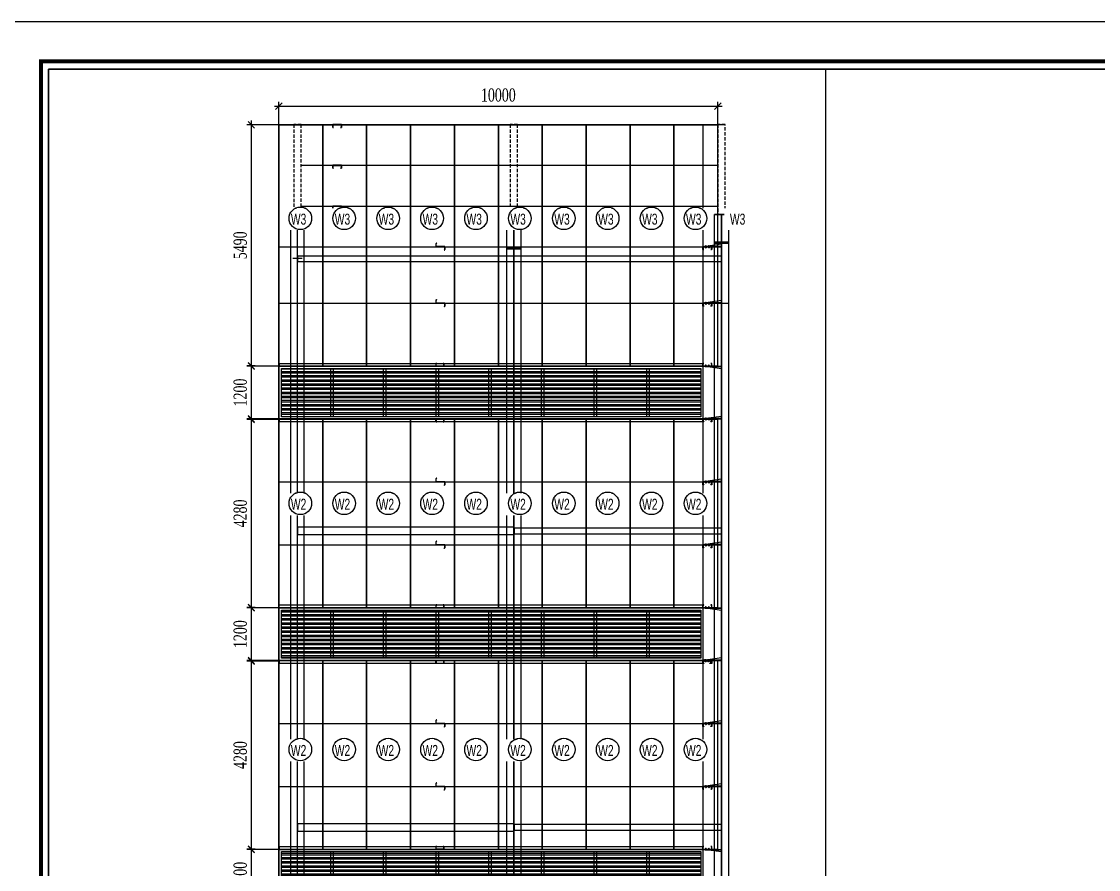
# Model space of a CAD drawing. Header units: inches. Extents: x 315041 to 662841, y -45540 to -35018.
# Drawn here: x 331397.6 to 331642.9, y -38469.7 to -38276.7 of the extents above; entities that cross this region are included whole.
import ezdxf

# ---------------------------------------------------------------- set-up
doc = ezdxf.new("R2010")
doc.units = ezdxf.units.IN
doc.header["$MEASUREMENT"] = 0
doc.linetypes.add('CENTER2', pattern=[28.575, 19.05, -3.175, 3.175, -3.175])
doc.linetypes.add('HIDDEN', pattern=[0.375, 0.25, -0.125])
for name, color, linetype in [('2', 2, 'Continuous'), ('251', 251, 'Continuous'), ('4', 4, 'Continuous'), ('5', 5, 'Continuous'), ('7', 7, 'Continuous'), ('8', 8, 'Continuous'), ('BAO KHUNG', 31, 'Continuous')]:
    doc.layers.add(name, color=color, linetype=linetype)
doc.styles.add('ST1', font='times.ttf', dxfattribs={"width": 0.7})
doc.styles.add('ST1H', font='vnshxh.shx', dxfattribs={"width": 0.7})
doc.dimstyles.new('100', dxfattribs={"dimtxt": 3, "dimasz": 1.5, "dimexe": 1, "dimexo": 0, "dimgap": 1, "dimtad": 1, "dimdec": 0, "dimlfac": 100, "dimzin": 0, "dimdsep": 46, "dimtxsty": 'ST1', "dimblk": 'OBLIQUE', "dimcen": 1, "dimdle": 1, "dimclrd": 8, "dimclre": 8, "dimclrt": 3, "dimadec": 0, "dimazin": 0, "dimtfac": 1, "dimtdec": 0, "dimtix": 1, "dimtmove": 1, "dimatfit": 3, "dimfxl": 0, "dimtfill": 1, "dimtolj": 1, "dimtzin": 0, "dimlwd": -1, "dimlwe": -1, "dimarcsym": 1})

# ---------------------------------------------------------------- blocks, each defined once
blk = doc.blocks.new('A$C75D82031')
at = {"layer": '2', "color": 157, "linetype": 'Continuous'}
blk.add_lwpolyline([(0, 420), (594, 420), (594, 0), (0, 0)], close=True, dxfattribs=at)
at = {"layer": '7', "color": 147, "linetype": 'Continuous'}
blk.add_lwpolyline([(12.33, 57.61), (581.67, 57.61), (581.67, 409.19), (12.33, 409.19)], close=True, dxfattribs=at)
at = {"layer": 'BAO KHUNG', "color": 167, "linetype": 'Continuous', "const_width": 0.871}
blk.add_lwpolyline([(10.59, 9.07), (583.41, 9.07), (583.41, 410.93), (10.59, 410.93)], close=True, dxfattribs=at)
blk = doc.blocks.new('*U148')
at = {"layer": '251'}
h = blk.add_hatch(color=256, dxfattribs=at)
h.paths.add_polyline_path([(-0.05, -0.04), (-0.05, -0.04, -0.192582), (-0.05, -0.03, -0.192582), (-0.05, -0.01)])
h.paths.add_polyline_path([(-0.05, 0.01, -0.192582), (-0.05, 0.03, -0.192582), (-0.05, 0.04)])
h = blk.add_hatch(color=256, dxfattribs=at)
h.paths.add_polyline_path([(0.07, -0.04), (0.07, -0.04, -0.192582), (0.07, -0.03, -0.192582), (0.07, -0.01)])
h.paths.add_polyline_path([(0.07, 0.01, -0.192582), (0.07, 0.03, -0.192582), (0.07, 0.04)])
at = {"layer": '5', "linetype": 'CENTER2', "ltscale": 0.2}
blk.add_line((-0.08, 0), (0.21, 0), dxfattribs=at)
at = {"layer": '8'}
for p, q in [((-0.05, 0.06), (-0.01, 0.06)), ((-0.05, 0.04), (-0.05, -0.04)), ((-0.05, 0.03), (-0.01, 0.03)), ((0, 0.04), (0, -0.04)), ((0.06, 0.03), (0, 0.03)), ((0.06, -0.07), (0.06, 0.07)), ((0.06, 0.07), (0.07, 0.07)), ((0.07, -0.07), (0.07, 0.07)), ((0.07, 0.06), (0.11, 0.06)), ((0.07, 0.04), (0.07, -0.04)), ((0.07, 0.03), (0.11, 0.03)), ((0.12, 0.04), (0.12, -0.04)), ((0.13, 0.03), (0.12, 0.03)), ((0.13, 0.03), (0.13, 0.03)), ((0.14, 0.03), (0.13, 0.03)), ((0.13, 0.03), (0.13, -0.02)), ((0.13, -0.02), (0.13, 0.03)), ((0.14, 0.03), (0.14, 0.03)), ((0.18, 0.03), (0.17, 0.03)), ((0.18, 0.03), (0.18, -0.03)), ((0.18, 0.03), (0.18, 0.03)), ((0.18, -0.03), (0.18, 0)), ((0.18, 0), (0.18, 0)), ((0.18, 0), (0.18, 0)), ((-0.05, -0.03), (-0.01, -0.03)), ((-0.05, -0.03), (-0.01, -0.03)), ((-0.05, -0.06), (-0.01, -0.06)), ((0.06, -0.03), (0, -0.03)), ((0.06, -0.07), (0.07, -0.07)), ((0.07, -0.03), (0.11, -0.03)), ((0.07, -0.03), (0.11, -0.03)), ((0.07, -0.06), (0.11, -0.06)), ((0.13, -0.03), (0.12, -0.03)), ((0.14, -0.03), (0.13, -0.03)), ((0.17, -0.03), (0.17, -0.03)), ((0.18, -0.03), (0.17, -0.03)), ((0.18, -0.03), (0.18, -0.03))]:
    blk.add_line(p, q, dxfattribs=at)
for points in [[(0.15, -0.03), (0.14, -0.03), (0.14, -0.03), (0.14, 0.03), (0.15, 0.03), (0.15, 0.03)], [(0.16, -0.03), (0.15, -0.03), (0.15, -0.03), (0.15, 0.03), (0.16, 0.03), (0.16, 0.03)], [(0.17, -0.03), (0.16, -0.03), (0.16, -0.03), (0.16, 0.03), (0.17, 0.03), (0.17, 0.03)]]:
    blk.add_lwpolyline(points, close=True, dxfattribs=at)
for centre, start, end in [((-0.03, 0.04), 136.3972, 223.6028), ((-0.03, 0.01), 136.3972, 180), ((-0.02, 0.04), 316.3972, 43.6028), ((-0.02, 0.01), 0, 43.6028), ((0.09, 0.04), 136.3972, 223.6028), ((0.09, 0.01), 136.3972, 180), ((0.1, 0.04), 316.3972, 43.6028), ((0.1, 0.01), 0, 43.6028), ((-0.03, -0.01), 180, 223.6028), ((-0.03, -0.04), 136.3972, 223.6028), ((-0.02, -0.01), 316.3972, 0), ((-0.02, -0.04), 316.3972, 43.6028), ((0.09, -0.01), 180, 223.6028), ((0.09, -0.04), 136.3972, 223.6028), ((0.1, -0.01), 316.3972, 0), ((0.1, -0.04), 316.3972, 43.6028)]:
    blk.add_arc(centre, 0.0209, start, end, dxfattribs=at)
blk = doc.blocks.new('*U149')
at = {"layer": '251'}
h = blk.add_hatch(color=256, dxfattribs=at)
h.paths.add_polyline_path([(-0.05, -0.04), (-0.05, -0.04, -0.192582), (-0.05, -0.03, -0.192582), (-0.05, -0.01)])
h.paths.add_polyline_path([(-0.05, 0.01, -0.192582), (-0.05, 0.03, -0.192582), (-0.05, 0.04)])
h = blk.add_hatch(color=256, dxfattribs=at)
h.paths.add_polyline_path([(0.07, -0.04), (0.07, -0.04, -0.192582), (0.07, -0.03, -0.192582), (0.07, -0.01)])
h.paths.add_polyline_path([(0.07, 0.01, -0.192582), (0.07, 0.03, -0.192582), (0.07, 0.04)])
at = {"layer": '5', "linetype": 'CENTER2', "ltscale": 0.2}
blk.add_line((-0.08, 0), (0.21, 0), dxfattribs=at)
at = {"layer": '8'}
for p, q in [((-0.05, 0.06), (-0.01, 0.06)), ((-0.05, 0.04), (-0.05, -0.04)), ((-0.05, 0.03), (-0.01, 0.03)), ((0, 0.04), (0, -0.04)), ((0.06, 0.03), (0, 0.03)), ((0.06, -0.07), (0.06, 0.07)), ((0.06, 0.07), (0.07, 0.07)), ((0.07, -0.07), (0.07, 0.07)), ((0.07, 0.06), (0.11, 0.06)), ((0.07, 0.04), (0.07, -0.04)), ((0.07, 0.03), (0.11, 0.03)), ((0.12, 0.04), (0.12, -0.04)), ((0.13, 0.03), (0.12, 0.03)), ((0.13, 0.03), (0.13, 0.03)), ((0.14, 0.03), (0.13, 0.03)), ((0.13, 0.03), (0.13, -0.02)), ((0.13, -0.02), (0.13, 0.03)), ((0.14, 0.03), (0.14, 0.03)), ((0.18, 0.03), (0.17, 0.03)), ((0.18, 0.03), (0.18, -0.03)), ((0.18, 0.03), (0.18, 0.03)), ((0.18, -0.03), (0.18, 0)), ((0.18, 0), (0.18, 0)), ((0.18, 0), (0.18, 0)), ((-0.05, -0.03), (-0.01, -0.03)), ((-0.05, -0.03), (-0.01, -0.03)), ((-0.05, -0.06), (-0.01, -0.06)), ((0.06, -0.03), (0, -0.03)), ((0.06, -0.07), (0.07, -0.07)), ((0.07, -0.03), (0.11, -0.03)), ((0.07, -0.03), (0.11, -0.03)), ((0.07, -0.06), (0.11, -0.06)), ((0.13, -0.03), (0.12, -0.03)), ((0.14, -0.03), (0.13, -0.03)), ((0.17, -0.03), (0.17, -0.03)), ((0.18, -0.03), (0.17, -0.03)), ((0.18, -0.03), (0.18, -0.03))]:
    blk.add_line(p, q, dxfattribs=at)
for points in [[(0.15, -0.03), (0.14, -0.03), (0.14, -0.03), (0.14, 0.03), (0.15, 0.03), (0.15, 0.03)], [(0.16, -0.03), (0.15, -0.03), (0.15, -0.03), (0.15, 0.03), (0.16, 0.03), (0.16, 0.03)], [(0.17, -0.03), (0.16, -0.03), (0.16, -0.03), (0.16, 0.03), (0.17, 0.03), (0.17, 0.03)]]:
    blk.add_lwpolyline(points, close=True, dxfattribs=at)
for centre, start, end in [((-0.03, 0.04), 136.3972, 223.6028), ((-0.03, 0.01), 136.3972, 180), ((-0.02, 0.04), 316.3972, 43.6028), ((-0.02, 0.01), 0, 43.6028), ((0.09, 0.04), 136.3972, 223.6028), ((0.09, 0.01), 136.3972, 180), ((0.1, 0.04), 316.3972, 43.6028), ((0.1, 0.01), 0, 43.6028), ((-0.03, -0.01), 180, 223.6028), ((-0.03, -0.04), 136.3972, 223.6028), ((-0.02, -0.01), 316.3972, 0), ((-0.02, -0.04), 316.3972, 43.6028), ((0.09, -0.01), 180, 223.6028), ((0.09, -0.04), 136.3972, 223.6028), ((0.1, -0.01), 316.3972, 0), ((0.1, -0.04), 316.3972, 43.6028)]:
    blk.add_arc(centre, 0.0209, start, end, dxfattribs=at)
blk = doc.blocks.new('A$C174458B3')
at = {"layer": '2'}
blk.add_lwpolyline([(1.33, 0.02), (1.48, 0.02), (1.48, 0.52), (0.02, 0.52), (0.02, 0.02), (0.17, 0.02), (0.17, 0), (0, 0), (0, 0.54), (1.5, 0.54), (1.5, 0), (1.33, 0), (1.33, 0.02)], dxfattribs=at)
at = {"layer": '5'}
blk.add_lwpolyline([(2.29, 0.54), (2.29, 0.61), (0.13, 0.61), (0.13, 0.54), (2.29, 0.54)], dxfattribs=at)
at = {"layer": '251', "color": 147, "xscale": 1.5, "yscale": 1.5, "zscale": 1.5, "rotation": 270}
for name, p in [('*U149', (0.38, 0.61)), ('*U148', (0.96, 0.61))]:
    blk.add_blockref(name, p, dxfattribs=at)
blk = doc.blocks.new('*U162')
at = {"layer": '251'}
h = blk.add_hatch(color=256, dxfattribs=at)
h.paths.add_polyline_path([(-0.05, -0.04), (-0.05, -0.04, -0.192582), (-0.05, -0.03, -0.192582), (-0.05, -0.01)])
h.paths.add_polyline_path([(-0.05, 0.01, -0.192582), (-0.05, 0.03, -0.192582), (-0.05, 0.04)])
h = blk.add_hatch(color=256, dxfattribs=at)
h.paths.add_polyline_path([(0.07, -0.04), (0.07, -0.04, -0.192582), (0.07, -0.03, -0.192582), (0.07, -0.01)])
h.paths.add_polyline_path([(0.07, 0.01, -0.192582), (0.07, 0.03, -0.192582), (0.07, 0.04)])
at = {"layer": '5', "linetype": 'CENTER2', "ltscale": 0.2}
blk.add_line((-0.08, 0), (0.21, 0), dxfattribs=at)
at = {"layer": '8'}
for p, q in [((-0.05, 0.06), (-0.01, 0.06)), ((-0.05, 0.04), (-0.05, -0.04)), ((-0.05, 0.03), (-0.01, 0.03)), ((0, 0.04), (0, -0.04)), ((0.06, 0.03), (0, 0.03)), ((0.06, -0.07), (0.06, 0.07)), ((0.06, 0.07), (0.07, 0.07)), ((0.07, -0.07), (0.07, 0.07)), ((0.07, 0.06), (0.11, 0.06)), ((0.07, 0.04), (0.07, -0.04)), ((0.07, 0.03), (0.11, 0.03)), ((0.12, 0.04), (0.12, -0.04)), ((0.13, 0.03), (0.12, 0.03)), ((0.13, 0.03), (0.13, 0.03)), ((0.14, 0.03), (0.13, 0.03)), ((0.13, 0.03), (0.13, -0.02)), ((0.13, -0.02), (0.13, 0.03)), ((0.14, 0.03), (0.14, 0.03)), ((0.18, 0.03), (0.17, 0.03)), ((0.18, 0.03), (0.18, -0.03)), ((0.18, 0.03), (0.18, 0.03)), ((0.18, -0.03), (0.18, 0)), ((0.18, 0), (0.18, 0)), ((0.18, 0), (0.18, 0)), ((-0.05, -0.03), (-0.01, -0.03)), ((-0.05, -0.03), (-0.01, -0.03)), ((-0.05, -0.06), (-0.01, -0.06)), ((0.06, -0.03), (0, -0.03)), ((0.06, -0.07), (0.07, -0.07)), ((0.07, -0.03), (0.11, -0.03)), ((0.07, -0.03), (0.11, -0.03)), ((0.07, -0.06), (0.11, -0.06)), ((0.13, -0.03), (0.12, -0.03)), ((0.14, -0.03), (0.13, -0.03)), ((0.17, -0.03), (0.17, -0.03)), ((0.18, -0.03), (0.17, -0.03)), ((0.18, -0.03), (0.18, -0.03))]:
    blk.add_line(p, q, dxfattribs=at)
for points in [[(0.15, -0.03), (0.14, -0.03), (0.14, -0.03), (0.14, 0.03), (0.15, 0.03), (0.15, 0.03)], [(0.16, -0.03), (0.15, -0.03), (0.15, -0.03), (0.15, 0.03), (0.16, 0.03), (0.16, 0.03)], [(0.17, -0.03), (0.16, -0.03), (0.16, -0.03), (0.16, 0.03), (0.17, 0.03), (0.17, 0.03)]]:
    blk.add_lwpolyline(points, close=True, dxfattribs=at)
for centre, start, end in [((-0.03, 0.04), 136.3972, 223.6028), ((-0.03, 0.01), 136.3972, 180), ((-0.02, 0.04), 316.3972, 43.6028), ((-0.02, 0.01), 0, 43.6028), ((0.09, 0.04), 136.3972, 223.6028), ((0.09, 0.01), 136.3972, 180), ((0.1, 0.04), 316.3972, 43.6028), ((0.1, 0.01), 0, 43.6028), ((-0.03, -0.01), 180, 223.6028), ((-0.03, -0.04), 136.3972, 223.6028), ((-0.02, -0.01), 316.3972, 0), ((-0.02, -0.04), 316.3972, 43.6028), ((0.09, -0.01), 180, 223.6028), ((0.09, -0.04), 136.3972, 223.6028), ((0.1, -0.01), 316.3972, 0), ((0.1, -0.04), 316.3972, 43.6028)]:
    blk.add_arc(centre, 0.0209, start, end, dxfattribs=at)
blk = doc.blocks.new('*U163')
at = {"layer": '251'}
h = blk.add_hatch(color=256, dxfattribs=at)
h.paths.add_polyline_path([(-0.05, -0.04), (-0.05, -0.04, -0.192582), (-0.05, -0.03, -0.192582), (-0.05, -0.01)])
h.paths.add_polyline_path([(-0.05, 0.01, -0.192582), (-0.05, 0.03, -0.192582), (-0.05, 0.04)])
h = blk.add_hatch(color=256, dxfattribs=at)
h.paths.add_polyline_path([(0.07, -0.04), (0.07, -0.04, -0.192582), (0.07, -0.03, -0.192582), (0.07, -0.01)])
h.paths.add_polyline_path([(0.07, 0.01, -0.192582), (0.07, 0.03, -0.192582), (0.07, 0.04)])
at = {"layer": '5', "linetype": 'CENTER2', "ltscale": 0.2}
blk.add_line((-0.08, 0), (0.21, 0), dxfattribs=at)
at = {"layer": '8'}
for p, q in [((-0.05, 0.06), (-0.01, 0.06)), ((-0.05, 0.04), (-0.05, -0.04)), ((-0.05, 0.03), (-0.01, 0.03)), ((0, 0.04), (0, -0.04)), ((0.06, 0.03), (0, 0.03)), ((0.06, -0.07), (0.06, 0.07)), ((0.06, 0.07), (0.07, 0.07)), ((0.07, -0.07), (0.07, 0.07)), ((0.07, 0.06), (0.11, 0.06)), ((0.07, 0.04), (0.07, -0.04)), ((0.07, 0.03), (0.11, 0.03)), ((0.12, 0.04), (0.12, -0.04)), ((0.13, 0.03), (0.12, 0.03)), ((0.13, 0.03), (0.13, 0.03)), ((0.14, 0.03), (0.13, 0.03)), ((0.13, 0.03), (0.13, -0.02)), ((0.13, -0.02), (0.13, 0.03)), ((0.14, 0.03), (0.14, 0.03)), ((0.18, 0.03), (0.17, 0.03)), ((0.18, 0.03), (0.18, -0.03)), ((0.18, 0.03), (0.18, 0.03)), ((0.18, -0.03), (0.18, 0)), ((0.18, 0), (0.18, 0)), ((0.18, 0), (0.18, 0)), ((-0.05, -0.03), (-0.01, -0.03)), ((-0.05, -0.03), (-0.01, -0.03)), ((-0.05, -0.06), (-0.01, -0.06)), ((0.06, -0.03), (0, -0.03)), ((0.06, -0.07), (0.07, -0.07)), ((0.07, -0.03), (0.11, -0.03)), ((0.07, -0.03), (0.11, -0.03)), ((0.07, -0.06), (0.11, -0.06)), ((0.13, -0.03), (0.12, -0.03)), ((0.14, -0.03), (0.13, -0.03)), ((0.17, -0.03), (0.17, -0.03)), ((0.18, -0.03), (0.17, -0.03)), ((0.18, -0.03), (0.18, -0.03))]:
    blk.add_line(p, q, dxfattribs=at)
for points in [[(0.15, -0.03), (0.14, -0.03), (0.14, -0.03), (0.14, 0.03), (0.15, 0.03), (0.15, 0.03)], [(0.16, -0.03), (0.15, -0.03), (0.15, -0.03), (0.15, 0.03), (0.16, 0.03), (0.16, 0.03)], [(0.17, -0.03), (0.16, -0.03), (0.16, -0.03), (0.16, 0.03), (0.17, 0.03), (0.17, 0.03)]]:
    blk.add_lwpolyline(points, close=True, dxfattribs=at)
for centre, start, end in [((-0.03, 0.04), 136.3972, 223.6028), ((-0.03, 0.01), 136.3972, 180), ((-0.02, 0.04), 316.3972, 43.6028), ((-0.02, 0.01), 0, 43.6028), ((0.09, 0.04), 136.3972, 223.6028), ((0.09, 0.01), 136.3972, 180), ((0.1, 0.04), 316.3972, 43.6028), ((0.1, 0.01), 0, 43.6028), ((-0.03, -0.01), 180, 223.6028), ((-0.03, -0.04), 136.3972, 223.6028), ((-0.02, -0.01), 316.3972, 0), ((-0.02, -0.04), 316.3972, 43.6028), ((0.09, -0.01), 180, 223.6028), ((0.09, -0.04), 136.3972, 223.6028), ((0.1, -0.01), 316.3972, 0), ((0.1, -0.04), 316.3972, 43.6028)]:
    blk.add_arc(centre, 0.0209, start, end, dxfattribs=at)
blk = doc.blocks.new('A$C32655FBC')
at = {"layer": '2'}
blk.add_lwpolyline([(1.5, 0.02), (1.65, 0.02), (1.65, 0.53), (0.02, 0.53), (0.02, 0.02), (0.17, 0.02), (0.17, 0), (0, 0), (0, 0.54), (1.67, 0.54), (1.67, 0), (1.5, 0), (1.5, 0.02)], dxfattribs=at)
at = {"layer": '5'}
blk.add_lwpolyline([(3.52, 0.54), (3.52, 0.61), (0.29, 0.61), (0.29, 0.54), (3.52, 0.54)], dxfattribs=at)
blk.add_lwpolyline([(3.52, 1.03), (0.54, 0.61), (3.52, 0.61)], close=True, dxfattribs=at)
at = {"layer": '251', "color": 147, "xscale": 1.5, "yscale": 1.5, "zscale": 1.5, "rotation": 270}
for name, p in [('*U163', (0.54, 0.61)), ('*U162', (1.13, 0.61))]:
    blk.add_blockref(name, p, dxfattribs=at)
blk = doc.blocks.new('230')
at = {"true_color": 0xc0a22a}
h = blk.add_hatch(dxfattribs=at)
h.set_pattern_fill('ANSI32', color=42, scale=2.5, angle=135, style=0)
h.set_pattern_definition([(180, (6405.2956, -1854.1898), (-2e-16, -0.9375), []), (180, (6404.9831, -1853.8773), (-2e-16, -0.9375), [])])
h.paths.add_polyline_path([(330990.4, -39196.03), (331085.9, -39196.03), (331085.9, -39207.03), (330990.4, -39207.03)])
at = {"color": 42, "true_color": 0xc0a22a}
for points in [[(330989.9, -39195.53), (331086.4, -39195.53), (331086.4, -39207.53), (330989.9, -39207.53)], [(330990.4, -39196.03), (331085.9, -39196.03), (331085.9, -39207.03), (330990.4, -39207.03)], [(331002.15, -39196.03), (331002.15, -39207.03), (331001.65, -39207.03), (331001.65, -39196.03)], [(331014.15, -39196.03), (331014.15, -39207.03), (331013.65, -39207.03), (331013.65, -39196.03)], [(331026.15, -39196.03), (331026.15, -39207.03), (331025.65, -39207.03), (331025.65, -39196.03)], [(331038.15, -39196.03), (331038.15, -39207.03), (331037.65, -39207.03), (331037.65, -39196.03)], [(331050.15, -39196.03), (331050.15, -39207.03), (331049.65, -39207.03), (331049.65, -39196.03)], [(331062.15, -39196.03), (331062.15, -39207.03), (331061.65, -39207.03), (331061.65, -39196.03)], [(331074.15, -39196.03), (331074.15, -39207.03), (331073.65, -39207.03), (331073.65, -39196.03)]]:
    blk.add_lwpolyline(points, close=True, dxfattribs=at)
blk = doc.blocks.new('_Oblique')
at = {"color": 0, "linetype": 'ByBlock', "lineweight": -2}
blk.add_line((-0.5, -0.5), (0.5, 0.5), dxfattribs=at)
blk = doc.blocks.new('*D1025')
at = {"color": 8, "linetype": 'Continuous', "transparency": 16777216}
for p, q in [((331455.21, -38295.98), (331557.21, -38295.98)), ((331456.21, -38300.28), (331456.21, -38294.98)), ((331556.21, -38300.28), (331556.21, -38294.98))]:
    blk.add_line(p, q, dxfattribs=at)
at = {"layer": 'Defpoints', "color": 0, "transparency": 16777216}
for p in [(331556.21, -38295.98), (331456.21, -38300.28), (331556.21, -38300.28)]:
    blk.add_point(p, dxfattribs=at)
at = {"color": 8, "transparency": 16777216, "xscale": 1.5, "yscale": 1.5, "zscale": 1.5, "rotation": 180}
blk.add_blockref('_Oblique', (331456.21, -38295.98), dxfattribs=at)
at = {"color": 8, "transparency": 16777216, "xscale": 1.5, "yscale": 1.5, "zscale": 1.5}
blk.add_blockref('_Oblique', (331556.21, -38295.98), dxfattribs=at)
at = {"color": 3, "transparency": 16777216, "insert": (331506.21, -38293.46), "char_height": 3, "attachment_point": 5, "style": 'ST1', "bg_fill": 3, "box_fill_scale": 1.25, "bg_fill_color": 256, "bg_fill_true_color": 13158600, "bg_fill_transparency": 11617948}
blk.add_mtext('\\A1;10000', dxfattribs=at)
blk = doc.blocks.new('*D1056')
at = {"color": 8, "linetype": 'Continuous', "transparency": 16777216}
for p, q in [((331456.21, -38465.17), (331448.95, -38465.17)), ((331449.95, -38478.17), (331449.95, -38464.17)), ((331456.21, -38477.17), (331448.95, -38477.17))]:
    blk.add_line(p, q, dxfattribs=at)
at = {"layer": 'Defpoints', "color": 0, "transparency": 16777216}
for p in [(331449.95, -38465.17), (331456.21, -38465.17), (331456.21, -38477.17)]:
    blk.add_point(p, dxfattribs=at)
at = {"color": 8, "transparency": 16777216, "xscale": 1.5, "yscale": 1.5, "zscale": 1.5}
for p, rotation in [((331449.95, -38465.17), 90), ((331449.95, -38477.17), 270)]:
    blk.add_blockref('_Oblique', p, dxfattribs=dict(at, rotation=rotation))
at = {"color": 3, "transparency": 16777216, "insert": (331447.43, -38471.17), "char_height": 3, "attachment_point": 5, "rotation": 90, "style": 'ST1', "bg_fill": 3, "box_fill_scale": 1.25, "bg_fill_color": 256, "bg_fill_true_color": 13158600, "bg_fill_transparency": 11618980}
blk.add_mtext('\\A1;1200', dxfattribs=at)
blk = doc.blocks.new('*D1057')
at = {"color": 8, "linetype": 'Continuous', "transparency": 16777216}
for p, q in [((331449.95, -38423.17), (331449.95, -38409.17)), ((331456.21, -38410.17), (331448.95, -38410.17)), ((331456.21, -38422.17), (331448.95, -38422.17))]:
    blk.add_line(p, q, dxfattribs=at)
at = {"layer": 'Defpoints', "color": 0, "transparency": 16777216}
for p in [(331449.95, -38410.17), (331456.21, -38410.17), (331456.21, -38422.17)]:
    blk.add_point(p, dxfattribs=at)
at = {"color": 8, "transparency": 16777216, "xscale": 1.5, "yscale": 1.5, "zscale": 1.5}
for p, rotation in [((331449.95, -38410.17), 90), ((331449.95, -38422.17), 270)]:
    blk.add_blockref('_Oblique', p, dxfattribs=dict(at, rotation=rotation))
at = {"color": 3, "transparency": 16777216, "insert": (331447.43, -38416.17), "char_height": 3, "attachment_point": 5, "rotation": 90, "style": 'ST1', "bg_fill": 3, "box_fill_scale": 1.25, "bg_fill_color": 256, "bg_fill_true_color": 13158600, "bg_fill_transparency": 1019152}
blk.add_mtext('\\A1;1200', dxfattribs=at)
blk = doc.blocks.new('*D1058')
at = {"color": 8, "linetype": 'Continuous', "transparency": 16777216}
for p, q in [((331456.21, -38355.17), (331448.95, -38355.17)), ((331449.95, -38368.17), (331449.95, -38354.17)), ((331456.21, -38367.17), (331448.95, -38367.17))]:
    blk.add_line(p, q, dxfattribs=at)
at = {"layer": 'Defpoints', "color": 0, "transparency": 16777216}
for p in [(331449.95, -38355.17), (331456.21, -38355.17), (331456.21, -38367.17)]:
    blk.add_point(p, dxfattribs=at)
at = {"color": 8, "transparency": 16777216, "xscale": 1.5, "yscale": 1.5, "zscale": 1.5}
for p, rotation in [((331449.95, -38355.17), 90), ((331449.95, -38367.17), 270)]:
    blk.add_blockref('_Oblique', p, dxfattribs=dict(at, rotation=rotation))
at = {"color": 3, "transparency": 16777216, "insert": (331447.43, -38361.17), "char_height": 3, "attachment_point": 5, "rotation": 90, "style": 'ST1', "bg_fill": 3, "box_fill_scale": 1.25, "bg_fill_color": 256, "bg_fill_true_color": 13158600, "bg_fill_transparency": 0}
blk.add_mtext('\\A1;1200', dxfattribs=at)
blk = doc.blocks.new('*D1061')
at = {"color": 8, "linetype": 'Continuous', "transparency": 16777216}
for p, q in [((331456.21, -38422.3), (331448.95, -38422.3)), ((331449.95, -38466.1), (331449.95, -38421.3)), ((331450.79, -38465.1), (331448.95, -38465.1))]:
    blk.add_line(p, q, dxfattribs=at)
at = {"layer": 'Defpoints', "color": 0, "transparency": 16777216}
for p in [(331449.95, -38422.3), (331456.21, -38422.3), (331450.79, -38465.1)]:
    blk.add_point(p, dxfattribs=at)
at = {"color": 8, "transparency": 16777216, "xscale": 1.5, "yscale": 1.5, "zscale": 1.5}
for p, rotation in [((331449.95, -38422.3), 90), ((331449.95, -38465.1), 270)]:
    blk.add_blockref('_Oblique', p, dxfattribs=dict(at, rotation=rotation))
at = {"color": 4, "transparency": 16777216, "insert": (331447.43, -38443.7), "char_height": 3, "attachment_point": 5, "rotation": 90, "style": 'ST1', "bg_fill": 3, "box_fill_scale": 1.25, "bg_fill_color": 256, "bg_fill_true_color": 13158600, "bg_fill_transparency": 11619496}
blk.add_mtext('\\A1;4280', dxfattribs=at)
blk = doc.blocks.new('*D1062')
at = {"color": 8, "linetype": 'Continuous', "transparency": 16777216}
for p, q in [((331456.21, -38367.3), (331448.95, -38367.3)), ((331449.95, -38411.1), (331449.95, -38366.3)), ((331450.79, -38410.1), (331448.95, -38410.1))]:
    blk.add_line(p, q, dxfattribs=at)
at = {"layer": 'Defpoints', "color": 0, "transparency": 16777216}
for p in [(331449.95, -38367.3), (331456.21, -38367.3), (331450.79, -38410.1)]:
    blk.add_point(p, dxfattribs=at)
at = {"color": 8, "transparency": 16777216, "xscale": 1.5, "yscale": 1.5, "zscale": 1.5}
for p, rotation in [((331449.95, -38367.3), 90), ((331449.95, -38410.1), 270)]:
    blk.add_blockref('_Oblique', p, dxfattribs=dict(at, rotation=rotation))
at = {"color": 4, "transparency": 16777216, "insert": (331447.43, -38388.7), "char_height": 3, "attachment_point": 5, "rotation": 90, "style": 'ST1', "bg_fill": 3, "box_fill_scale": 1.25, "bg_fill_color": 256, "bg_fill_true_color": 13158600, "bg_fill_transparency": 11619496}
blk.add_mtext('\\A1;4280', dxfattribs=at)
blk = doc.blocks.new('*D1063')
at = {"color": 8, "linetype": 'Continuous', "transparency": 16777216}
for p, q in [((331449.95, -38356.1), (331449.95, -38299.21)), ((331456.21, -38300.21), (331448.95, -38300.21)), ((331450.79, -38355.1), (331448.95, -38355.1))]:
    blk.add_line(p, q, dxfattribs=at)
at = {"layer": 'Defpoints', "color": 0, "transparency": 16777216}
for p in [(331449.95, -38300.21), (331456.21, -38300.21), (331450.79, -38355.1)]:
    blk.add_point(p, dxfattribs=at)
at = {"color": 8, "transparency": 16777216, "xscale": 1.5, "yscale": 1.5, "zscale": 1.5}
for p, rotation in [((331449.95, -38300.21), 90), ((331449.95, -38355.1), 270)]:
    blk.add_blockref('_Oblique', p, dxfattribs=dict(at, rotation=rotation))
at = {"color": 5, "transparency": 16777216, "insert": (331447.42, -38327.66), "char_height": 3, "attachment_point": 5, "rotation": 90, "style": 'ST1', "bg_fill": 3, "box_fill_scale": 1.25, "bg_fill_color": 256, "bg_fill_true_color": 13158600, "bg_fill_transparency": 9679888}
blk.add_mtext('\\A1;5490', dxfattribs=at)

msp = doc.modelspace()

# ---------------------------------------------------------------- hatches: boundary and pattern name
at = {"layer": '2'}
h = msp.add_hatch(dxfattribs=at)
h.set_pattern_fill('ANSI31', color=8, scale=0.15, angle=90, style=0)
h.set_pattern_definition([(135, (327525.378142, -52157.369373), (-0.013258252147, -0.013258252147), [])])
h.paths.add_polyline_path([(331492.0088, -38327.3006), (331492.0088, -38327.9806), (331493.9898, -38327.9806), (331493.9898, -38328.6338), (331493.8539, -38328.7696), (331493.8674, -38328.7831), (331494.0088, -38328.6416), (331494.0088, -38327.9616), (331492.0278, -38327.9616), (331492.0278, -38327.3085), (331492.1636, -38327.1726), (331492.1502, -38327.1592)])
h = msp.add_hatch(dxfattribs=at)
h.set_pattern_fill('ANSI31', color=8, scale=0.15, angle=90, style=0)
h.set_pattern_definition([(135, (327525.378142, -52170.230327), (-0.013258252147, -0.013258252147), [])])
h.paths.add_polyline_path([(331492.0088, -38340.1616), (331492.0088, -38340.8416), (331493.9898, -38340.8416), (331493.9898, -38341.4947), (331493.8539, -38341.6306), (331493.8674, -38341.644), (331494.0088, -38341.5026), (331494.0088, -38340.8226), (331492.0278, -38340.8226), (331492.0278, -38340.1695), (331492.1636, -38340.0336), (331492.1502, -38340.0202)])
h = msp.add_hatch(dxfattribs=at)
h.set_pattern_fill('ANSI31', color=8, scale=0.15, angle=90, style=0)
h.set_pattern_definition([(135, (327525.378142, -52210.896993), (-0.013258252147, -0.013258252147), [])])
h.paths.add_polyline_path([(331492.0088, -38380.8283), (331492.0088, -38381.5083), (331493.9898, -38381.5083), (331493.9898, -38382.1614), (331493.8539, -38382.2972), (331493.8674, -38382.3107), (331494.0088, -38382.1693), (331494.0088, -38381.4893), (331492.0278, -38381.4893), (331492.0278, -38380.8361), (331492.1636, -38380.7003), (331492.1502, -38380.6868)])
h = msp.add_hatch(dxfattribs=at)
h.set_pattern_fill('ANSI31', color=8, scale=0.15, angle=90, style=0)
h.set_pattern_definition([(135, (327525.378142, -52225.230327), (-0.013258252147, -0.013258252147), [])])
h.paths.add_polyline_path([(331492.0088, -38395.1616), (331492.0088, -38395.8416), (331493.9898, -38395.8416), (331493.9898, -38396.4947), (331493.8539, -38396.6306), (331493.8674, -38396.644), (331494.0088, -38396.5026), (331494.0088, -38395.8226), (331492.0278, -38395.8226), (331492.0278, -38395.1695), (331492.1636, -38395.0336), (331492.1502, -38395.0202)])
h = msp.add_hatch(dxfattribs=at)
h.set_pattern_fill('ANSI31', color=8, scale=0.15, angle=90, style=0)
h.set_pattern_definition([(135, (327525.378142, -52265.896993), (-0.013258252147, -0.013258252147), [])])
h.paths.add_polyline_path([(331492.0088, -38435.8283), (331492.0088, -38436.5083), (331493.9898, -38436.5083), (331493.9898, -38437.1614), (331493.8539, -38437.2972), (331493.8674, -38437.3107), (331494.0088, -38437.1693), (331494.0088, -38436.4893), (331492.0278, -38436.4893), (331492.0278, -38435.8361), (331492.1636, -38435.7003), (331492.1502, -38435.6868)])
h = msp.add_hatch(dxfattribs=at)
h.set_pattern_fill('ANSI31', color=8, scale=0.15, angle=90, style=0)
h.set_pattern_definition([(135, (327525.378142, -52280.230327), (-0.013258252147, -0.013258252147), [])])
h.paths.add_polyline_path([(331492.0088, -38450.1616), (331492.0088, -38450.8416), (331493.9898, -38450.8416), (331493.9898, -38451.4947), (331493.8539, -38451.6306), (331493.8674, -38451.644), (331494.0088, -38451.5026), (331494.0088, -38450.8226), (331492.0278, -38450.8226), (331492.0278, -38450.1695), (331492.1636, -38450.0336), (331492.1502, -38450.0202)])

# ---------------------------------------------------------------- linework, layer by layer
at = {"color": 8}
for points in [[(331403.7733, -38287.5287), (331973.1113, -38287.5287), (331973.1113, -38639.1085), (331403.7733, -38639.1085)], [(331552.8132, -38561.1758), (331456.2132, -38561.1758), (331456.2132, -38300.1758), (331552.8132, -38300.1758)]]:
    msp.add_lwpolyline(points, close=True, dxfattribs=at)
at = {"color": 5}
for points in [[(331456.2132, -38355.1049), (331466.2132, -38355.1049), (331466.2132, -38300.2758), (331456.2132, -38300.2758)], [(331466.2132, -38355.1049), (331476.2132, -38355.1049), (331476.2132, -38300.2758), (331466.2132, -38300.2758)], [(331476.2132, -38355.1049), (331486.2132, -38355.1049), (331486.2132, -38300.2758), (331476.2132, -38300.2758)], [(331486.2132, -38355.1049), (331496.2132, -38355.1049), (331496.2132, -38300.2758), (331486.2132, -38300.2758)], [(331496.2132, -38355.1049), (331506.2132, -38355.1049), (331506.2132, -38300.2758), (331496.2132, -38300.2758)], [(331506.2132, -38355.1049), (331516.2132, -38355.1049), (331516.2132, -38300.2758), (331506.2132, -38300.2758)], [(331516.2132, -38355.1049), (331526.2132, -38355.1049), (331526.2132, -38300.2758), (331516.2132, -38300.2758)], [(331526.2132, -38355.1049), (331536.2132, -38355.1049), (331536.2132, -38300.2758), (331526.2132, -38300.2758)], [(331536.2132, -38355.1049), (331546.2132, -38355.1049), (331546.2132, -38300.2758), (331536.2132, -38300.2758)], [(331546.2132, -38355.1049), (331556.2132, -38355.1049), (331556.2132, -38300.2758), (331546.2132, -38300.2758)]]:
    msp.add_lwpolyline(points, close=True, dxfattribs=at)
at = {"color": 4}
for points in [[(331456.2132, -38410.1049), (331466.2132, -38410.1049), (331466.2132, -38367.2749), (331456.2132, -38367.2749)], [(331466.2132, -38410.1049), (331476.2132, -38410.1049), (331476.2132, -38367.2749), (331466.2132, -38367.2749)], [(331476.2132, -38410.1049), (331486.2132, -38410.1049), (331486.2132, -38367.2749), (331476.2132, -38367.2749)], [(331486.2132, -38410.1049), (331496.2132, -38410.1049), (331496.2132, -38367.2749), (331486.2132, -38367.2749)], [(331496.2132, -38410.1049), (331506.2132, -38410.1049), (331506.2132, -38367.2749), (331496.2132, -38367.2749)], [(331506.2132, -38410.1049), (331516.2132, -38410.1049), (331516.2132, -38367.2749), (331506.2132, -38367.2749)], [(331516.2132, -38410.1049), (331526.2132, -38410.1049), (331526.2132, -38367.2749), (331516.2132, -38367.2749)], [(331526.2132, -38410.1049), (331536.2132, -38410.1049), (331536.2132, -38367.2749), (331526.2132, -38367.2749)], [(331536.2132, -38410.1049), (331546.2132, -38410.1049), (331546.2132, -38367.2749), (331536.2132, -38367.2749)], [(331546.2132, -38410.1049), (331556.2132, -38410.1049), (331556.2132, -38367.2749), (331546.2132, -38367.2749)], [(331456.2132, -38465.1049), (331466.2132, -38465.1049), (331466.2132, -38422.2749), (331456.2132, -38422.2749)], [(331466.2132, -38465.1049), (331476.2132, -38465.1049), (331476.2132, -38422.2749), (331466.2132, -38422.2749)], [(331476.2132, -38465.1049), (331486.2132, -38465.1049), (331486.2132, -38422.2749), (331476.2132, -38422.2749)], [(331486.2132, -38465.1049), (331496.2132, -38465.1049), (331496.2132, -38422.2749), (331486.2132, -38422.2749)], [(331496.2132, -38465.1049), (331506.2132, -38465.1049), (331506.2132, -38422.2749), (331496.2132, -38422.2749)], [(331506.2132, -38465.1049), (331516.2132, -38465.1049), (331516.2132, -38422.2749), (331506.2132, -38422.2749)], [(331516.2132, -38465.1049), (331526.2132, -38465.1049), (331526.2132, -38422.2749), (331516.2132, -38422.2749)], [(331526.2132, -38465.1049), (331536.2132, -38465.1049), (331536.2132, -38422.2749), (331526.2132, -38422.2749)], [(331536.2132, -38465.1049), (331546.2132, -38465.1049), (331546.2132, -38422.2749), (331536.2132, -38422.2749)], [(331546.2132, -38465.1049), (331556.2132, -38465.1049), (331556.2132, -38422.2749), (331546.2132, -38422.2749)]]:
    msp.add_lwpolyline(points, close=True, dxfattribs=at)
at = {"layer": '2', "color": 8}
for p, q in [((331456.213, -38327.9806), (331552.7132, -38327.9806)), ((331456.3132, -38340.8416), (331558.7134, -38340.8416)), ((331456.3132, -38381.5083), (331552.7132, -38381.5083)), ((331456.3132, -38395.8416), (331552.7132, -38395.8416)), ((331456.3132, -38436.5083), (331552.7132, -38436.5083)), ((331456.3132, -38450.8416), (331552.7132, -38450.8416))]:
    msp.add_line(p, q, dxfattribs=at)
at = {"layer": '2', "color": 8, "linetype": 'HIDDEN', "ltscale": 3}
for points in [[(331459.6385, -38323.4024), (331461.2885, -38323.4024), (331461.2885, -38300.1758), (331459.6385, -38300.1758)], [(331508.9383, -38323.4024), (331510.5883, -38323.4024), (331510.5883, -38300.1758), (331508.9383, -38300.1758)], [(331556.2384, -38320.654), (331557.8884, -38320.654), (331557.8884, -38300.1758), (331556.2384, -38300.1758)]]:
    msp.add_lwpolyline(points, close=True, dxfattribs=at)
at = {"layer": '2', "color": 8, "ltscale": 50}
for points in [[(331468.6855, -38300.8058), (331468.5055, -38300.8058), (331468.5055, -38300.1958), (331470.4655, -38300.1958), (331470.4655, -38300.8058), (331470.2855, -38300.8058), (331470.2855, -38300.8258), (331470.4655, -38300.8258, 0.41421356), (331470.4855, -38300.8058), (331470.4855, -38300.1958, 0.41421356), (331470.4655, -38300.1758), (331468.5055, -38300.1758, 0.41421356), (331468.4855, -38300.1958), (331468.4855, -38300.8058, 0.41421356), (331468.5055, -38300.8258), (331468.6855, -38300.8258), (331468.6855, -38300.8058)], [(331468.6855, -38310.0741), (331468.5055, -38310.0741), (331468.5055, -38309.4641), (331470.4655, -38309.4641), (331470.4655, -38310.0741), (331470.2855, -38310.0741), (331470.2855, -38310.0941), (331470.4655, -38310.0941, 0.41421356), (331470.4855, -38310.0741), (331470.4855, -38309.4641, 0.41421356), (331470.4655, -38309.4441), (331468.5055, -38309.4441, 0.41421356), (331468.4855, -38309.4641), (331468.4855, -38310.0741, 0.41421356), (331468.5055, -38310.0941), (331468.6855, -38310.0941), (331468.6855, -38310.0741)], [(331468.6855, -38319.3424), (331468.5055, -38319.3424), (331468.5055, -38318.7324), (331470.4655, -38318.7324), (331470.4655, -38319.3424), (331470.2855, -38319.3424), (331470.2855, -38319.3624), (331470.4655, -38319.3624, 0.41421356), (331470.4855, -38319.3424), (331470.4855, -38318.7324, 0.41421356), (331470.4655, -38318.7124), (331468.5055, -38318.7124, 0.41421356), (331468.4855, -38318.7324), (331468.4855, -38319.3424, 0.41421356), (331468.5055, -38319.3624), (331468.6855, -38319.3624), (331468.6855, -38319.3424)], [(331493.6088, -38354.5449), (331493.7888, -38354.5449), (331493.7888, -38355.1549), (331492.0288, -38355.1549), (331492.0288, -38354.5449), (331492.2088, -38354.5449), (331492.2088, -38354.5249), (331492.0288, -38354.5249, 0.41421356), (331492.0088, -38354.5449), (331492.0088, -38355.1549, 0.41421356), (331492.0288, -38355.1749), (331493.7888, -38355.1749, 0.41421356), (331493.8088, -38355.1549), (331493.8088, -38354.5449, 0.41421356), (331493.7888, -38354.5249), (331493.6088, -38354.5249), (331493.6088, -38354.5449)], [(331493.6088, -38367.8049), (331493.7888, -38367.8049), (331493.7888, -38367.1949), (331492.0288, -38367.1949), (331492.0288, -38367.8049), (331492.2088, -38367.8049), (331492.2088, -38367.8249), (331492.0288, -38367.8249, -0.41421356), (331492.0088, -38367.8049), (331492.0088, -38367.1949, -0.41421356), (331492.0288, -38367.1749), (331493.7888, -38367.1749, -0.41421356), (331493.8088, -38367.1949), (331493.8088, -38367.8049, -0.41421356), (331493.7888, -38367.8249), (331493.6088, -38367.8249), (331493.6088, -38367.8049)], [(331493.6088, -38409.5449), (331493.7888, -38409.5449), (331493.7888, -38410.1549), (331492.0288, -38410.1549), (331492.0288, -38409.5449), (331492.2088, -38409.5449), (331492.2088, -38409.5249), (331492.0288, -38409.5249, 0.41421356), (331492.0088, -38409.5449), (331492.0088, -38410.1549, 0.41421356), (331492.0288, -38410.1749), (331493.7888, -38410.1749, 0.41421356), (331493.8088, -38410.1549), (331493.8088, -38409.5449, 0.41421356), (331493.7888, -38409.5249), (331493.6088, -38409.5249), (331493.6088, -38409.5449)], [(331493.6088, -38422.8049), (331493.7888, -38422.8049), (331493.7888, -38422.1949), (331492.0288, -38422.1949), (331492.0288, -38422.8049), (331492.2088, -38422.8049), (331492.2088, -38422.8249), (331492.0288, -38422.8249, -0.41421356), (331492.0088, -38422.8049), (331492.0088, -38422.1949, -0.41421356), (331492.0288, -38422.1749), (331493.7888, -38422.1749, -0.41421356), (331493.8088, -38422.1949), (331493.8088, -38422.8049, -0.41421356), (331493.7888, -38422.8249), (331493.6088, -38422.8249), (331493.6088, -38422.8049)], [(331493.6088, -38464.5449), (331493.7888, -38464.5449), (331493.7888, -38465.1549), (331492.0288, -38465.1549), (331492.0288, -38464.5449), (331492.2088, -38464.5449), (331492.2088, -38464.5249), (331492.0288, -38464.5249, 0.41421356), (331492.0088, -38464.5449), (331492.0088, -38465.1549, 0.41421356), (331492.0288, -38465.1749), (331493.7888, -38465.1749, 0.41421356), (331493.8088, -38465.1549), (331493.8088, -38464.5449, 0.41421356), (331493.7888, -38464.5249), (331493.6088, -38464.5249), (331493.6088, -38464.5449)]]:
    msp.add_lwpolyline(points, format="xyb", dxfattribs=at)
at = {"layer": '2', "color": 8}
for points in [[(331492.0088, -38327.3006), (331492.0088, -38327.9806), (331493.9898, -38327.9806), (331493.9898, -38328.6338), (331493.8539, -38328.7696), (331493.8674, -38328.7831), (331494.0088, -38328.6416), (331494.0088, -38327.9616), (331492.0278, -38327.9616), (331492.0278, -38327.3085), (331492.1636, -38327.1726), (331492.1502, -38327.1592)], [(331492.0088, -38340.1616), (331492.0088, -38340.8416), (331493.9898, -38340.8416), (331493.9898, -38341.4947), (331493.8539, -38341.6306), (331493.8674, -38341.644), (331494.0088, -38341.5026), (331494.0088, -38340.8226), (331492.0278, -38340.8226), (331492.0278, -38340.1695), (331492.1636, -38340.0336), (331492.1502, -38340.0202)], [(331492.0088, -38380.8283), (331492.0088, -38381.5083), (331493.9898, -38381.5083), (331493.9898, -38382.1614), (331493.8539, -38382.2972), (331493.8674, -38382.3107), (331494.0088, -38382.1693), (331494.0088, -38381.4893), (331492.0278, -38381.4893), (331492.0278, -38380.8361), (331492.1636, -38380.7003), (331492.1502, -38380.6868)], [(331492.0088, -38395.1616), (331492.0088, -38395.8416), (331493.9898, -38395.8416), (331493.9898, -38396.4947), (331493.8539, -38396.6306), (331493.8674, -38396.644), (331494.0088, -38396.5026), (331494.0088, -38395.8226), (331492.0278, -38395.8226), (331492.0278, -38395.1695), (331492.1636, -38395.0336), (331492.1502, -38395.0202)], [(331492.0088, -38435.8283), (331492.0088, -38436.5083), (331493.9898, -38436.5083), (331493.9898, -38437.1614), (331493.8539, -38437.2972), (331493.8674, -38437.3107), (331494.0088, -38437.1693), (331494.0088, -38436.4893), (331492.0278, -38436.4893), (331492.0278, -38435.8361), (331492.1636, -38435.7003), (331492.1502, -38435.6868)], [(331492.0088, -38450.1616), (331492.0088, -38450.8416), (331493.9898, -38450.8416), (331493.9898, -38451.4947), (331493.8539, -38451.6306), (331493.8674, -38451.644), (331494.0088, -38451.5026), (331494.0088, -38450.8226), (331492.0278, -38450.8226), (331492.0278, -38450.1695), (331492.1636, -38450.0336), (331492.1502, -38450.0202)]]:
    msp.add_lwpolyline(points, close=True, dxfattribs=at)
at = {"layer": '4', "color": 8}
for p, q in [((331456.3132, -38354.5249), (331456.3132, -38355.1749)), ((331456.3132, -38367.1749), (331456.3132, -38367.8249)), ((331456.3132, -38422.1749), (331456.3132, -38422.8249)), ((331456.3132, -38464.5249), (331456.3132, -38465.1749))]:
    msp.add_line(p, q, dxfattribs=at)
for points in [[(331456.3132, -38354.5249), (331552.7132, -38354.5249), (331552.7132, -38355.1749), (331456.3132, -38355.1749)], [(331456.3132, -38367.1749), (331552.7132, -38367.1749), (331552.7132, -38367.8249), (331456.3132, -38367.8249)], [(331456.3132, -38422.1749), (331552.7132, -38422.1749), (331552.7132, -38422.8249), (331456.3132, -38422.8249)], [(331456.3132, -38464.5249), (331552.7132, -38464.5249), (331552.7132, -38465.1749), (331456.3132, -38465.1749)]]:
    msp.add_lwpolyline(points, dxfattribs=at)
msp.add_lwpolyline([(331456.3132, -38409.5249), (331552.7132, -38409.5249), (331552.7132, -38410.1749), (331456.3132, -38410.1749)], close=True, dxfattribs=at)
at = {"layer": '5', "color": 8}
for p, q in [((331459.6385, -38300.1758), (331557.8884, -38300.1758)), ((331461.2885, -38309.4441), (331556.2384, -38309.4441)), ((331461.2885, -38318.7124), (331556.2384, -38318.7124))]:
    msp.add_line(p, q, dxfattribs=at)
at = {"layer": '8', "color": 8}
for p, q in [((331458.9635, -38593.2861), (331458.9635, -38320.9024)), ((331460.4335, -38593.2861), (331460.4335, -38320.9024)), ((331460.4935, -38593.2861), (331460.4935, -38320.9024)), ((331461.9635, -38593.2861), (331461.9635, -38320.9024)), ((331508.1133, -38594.1783), (331508.1133, -38320.9024)), ((331508.1133, -38320.9024), (331511.4133, -38320.9024)), ((331509.7333, -38327.8934), (331509.7333, -38320.9024)), ((331509.7933, -38327.8934), (331509.7933, -38320.9024)), ((331511.4133, -38594.1783), (331511.4133, -38320.9024)), ((331555.4134, -38593.2861), (331555.4134, -38320.654)), ((331558.7134, -38320.654), (331555.4134, -38320.654)), ((331557.0334, -38593.2861), (331557.0334, -38320.654)), ((331557.0934, -38593.2861), (331557.0934, -38320.654)), ((331558.7134, -38593.2861), (331558.7134, -38320.654)), ((331508.1133, -38328.0318), (331511.4133, -38328.0318)), ((331508.1133, -38328.2318), (331511.4133, -38328.2318)), ((331508.1133, -38328.4318), (331511.4133, -38328.4318)), ((331509.7333, -38593.2861), (331509.7333, -38328.2934)), ((331509.7933, -38593.2861), (331509.7933, -38328.2934)), ((331555.4134, -38326.8688), (331558.7134, -38326.8688)), ((331555.4134, -38327.028), (331558.7134, -38327.028)), ((331555.4134, -38327.1872), (331558.7134, -38327.1872)), ((331459.4035, -38330.5724), (331461.5235, -38330.5724))]:
    msp.add_line(p, q, dxfattribs=at)
for points in [[(331555.4134, -38320.654), (331558.7134, -38320.654), (331558.7134, -38320.7371), (331555.4134, -38320.7371)], [(331460.4935, -38331.3668), (331557.0334, -38331.3668), (331557.0334, -38330.0968), (331460.4935, -38330.0968)], [(331460.4935, -38393.5158), (331509.7633, -38393.52), (331509.7633, -38391.84), (331460.4935, -38391.8358)], [(331509.7933, -38393.3108), (331557.0334, -38393.3108), (331557.0334, -38392.0408), (331509.7933, -38392.0408)], [(331460.4935, -38461.0158), (331509.7633, -38461.02), (331509.7633, -38459.34), (331460.4935, -38459.3358)], [(331509.7933, -38460.8108), (331557.0334, -38460.8108), (331557.0334, -38459.5408), (331509.7933, -38459.5408)]]:
    msp.add_lwpolyline(points, close=True, dxfattribs=at)

# ---------------------------------------------------------------- block references
at = {"color": 1}
msp.add_blockref('A$C75D82031', (331391.4423, -38696.7186), dxfattribs=at)
at = {"color": 8}
for p in [(466.4111, 840.3521), (466.4111, 785.3521), (466.4111, 730.3521)]:
    msp.add_blockref('230', p, dxfattribs=at)
at = {"layer": '2', "color": 8, "xscale": 1.19999999999709, "yscale": 1.199999999999818, "zscale": 1.2}
for name, p in [('A$C32655FBC', (331552.8132, -38328.6306)), ('A$C32655FBC', (331552.8132, -38341.4916)), ('A$C32655FBC', (331552.8132, -38367.8249)), ('A$C32655FBC', (331552.8132, -38367.8249)), ('A$C32655FBC', (331552.8132, -38382.1583)), ('A$C32655FBC', (331552.8132, -38396.4916)), ('A$C32655FBC', (331552.8132, -38422.8249)), ('A$C174458B3', (331552.8132, -38422.8249)), ('A$C32655FBC', (331552.8132, -38437.1583)), ('A$C32655FBC', (331552.8132, -38451.4916))]:
    msp.add_blockref(name, p, dxfattribs=at)
at = {"layer": '2', "color": 8, "xscale": -1.19999999999709, "yscale": 1.199999999999818, "zscale": 1.2, "rotation": 180}
for p in [(331552.8132, -38354.5249), (331552.8132, -38409.5249), (331552.8132, -38464.5249)]:
    msp.add_blockref('A$C32655FBC', p, dxfattribs=at)

# ---------------------------------------------------------------- next in the draw order: texts
at = {"color": 5, "char_height": 2.5, "attachment_point": 6, "style": 'ST1H', "bg_fill": 2}
for insert in [(331462.4651, -38321.7228), (331472.4651, -38321.7228), (331482.4651, -38321.7228), (331492.4651, -38321.7228), (331502.4651, -38321.7228), (331512.4651, -38321.7228), (331522.4651, -38321.7228), (331532.4651, -38321.7228), (331542.4651, -38321.7228), (331552.4651, -38321.7228), (331562.4651, -38321.7228)]:
    msp.add_mtext('\\A1;W3', dxfattribs=dict(at, insert=insert))
at = {"color": 4, "char_height": 2.5, "attachment_point": 6, "style": 'ST1H', "bg_fill": 2}
for insert in [(331462.4651, -38386.601), (331472.4651, -38386.601), (331482.4651, -38386.601), (331492.4651, -38386.601), (331502.4651, -38386.601), (331512.4651, -38386.601), (331522.4651, -38386.601), (331532.4651, -38386.601), (331542.4651, -38386.601), (331552.4651, -38386.601), (331462.4651, -38442.6481), (331472.4651, -38442.6481), (331482.4651, -38442.6481), (331492.4651, -38442.6481), (331502.4651, -38442.6481), (331512.4651, -38442.6481), (331522.4651, -38442.6481), (331532.4651, -38442.6481), (331542.4651, -38442.6481), (331552.4651, -38442.6481)]:
    msp.add_mtext('\\A1;W2', dxfattribs=dict(at, insert=insert))

# ---------------------------------------------------------------- next in the draw order: linework, layer by layer
at = {"color": 8}
msp.add_lwpolyline([(331403.7733, -38287.5287), (331580.7145, -38287.5287), (331580.7145, -38639.1085), (331403.7733, -38639.1085)], close=True, dxfattribs=at)
at = {"color": 5}
for centre in [(331461.1116, -38321.5188), (331471.1116, -38321.5188), (331481.1116, -38321.5188), (331491.1116, -38321.5188), (331501.1116, -38321.5188), (331511.1116, -38321.5188), (331521.1116, -38321.5188), (331531.1116, -38321.5188), (331541.1116, -38321.5188), (331551.1116, -38321.5188)]:
    msp.add_circle(centre, 2.571, dxfattribs=at)
at = {"color": 4}
for centre in [(331461.1116, -38386.3969), (331471.1116, -38386.3969), (331481.1116, -38386.3969), (331491.1116, -38386.3969), (331501.1116, -38386.3969), (331511.1116, -38386.3969), (331521.1116, -38386.3969), (331531.1116, -38386.3969), (331541.1116, -38386.3969), (331551.1116, -38386.3969), (331461.1116, -38442.444), (331471.1116, -38442.444), (331481.1116, -38442.444), (331491.1116, -38442.444), (331501.1116, -38442.444), (331511.1116, -38442.444), (331521.1116, -38442.444), (331531.1116, -38442.444), (331541.1116, -38442.444), (331551.1116, -38442.444)]:
    msp.add_circle(centre, 2.571, dxfattribs=at)

# ---------------------------------------------------------------- next in the draw order: dimensions: what is measured, and where the dimension line sits
at = {"color": 6}
dim = msp.add_linear_dim(base=(331556.2132, -38295.9832), p1=(331456.2132, -38300.2758), p2=(331556.2132, -38300.2758), dimstyle='100', dxfattribs=at)
dim.commit()
dim.dimension.update_dxf_attribs({"geometry": '*D1025', "text_midpoint": (331506.2132, -38293.4573)})
at = {"color": 1}
for base, p1, p2, picture, middle in [((331449.9533, -38355.1749), (331456.2132, -38367.1749), (331456.2132, -38355.1749), '*D1058', (331447.4274, -38361.1749)), ((331449.9533, -38410.1749), (331456.2132, -38422.1749), (331456.2132, -38410.1749), '*D1057', (331447.4274, -38416.1749)), ((331449.9533, -38465.1749), (331456.2132, -38477.1749), (331456.2132, -38465.1749), '*D1056', (331447.4274, -38471.1749))]:
    dim = msp.add_linear_dim(base=base, p1=p1, p2=p2, angle=90, dimstyle='100', dxfattribs=at)
    dim.commit()
    dim.dimension.update_dxf_attribs({"geometry": picture, "text_midpoint": middle})

# ---------------------------------------------------------------- next in the draw order: dimensions: what is measured, and where the dimension line sits
at = {"color": 6}
for base, p1, p2, override, picture, middle in [((331449.9533, -38300.2058), (331450.7928, -38355.1049), (331456.2132, -38300.2058), {"dimclrt": 5}, '*D1063', (331447.423, -38327.6554)), ((331449.9533, -38367.3049), (331450.7928, -38410.1049), (331456.2132, -38367.3049), {"dimclrt": 4}, '*D1062', (331447.4274, -38388.7049)), ((331449.9533, -38422.3049), (331450.7928, -38465.1049), (331456.2132, -38422.3049), {"dimclrt": 4}, '*D1061', (331447.4274, -38443.7049))]:
    dim = msp.add_linear_dim(base=base, p1=p1, p2=p2, angle=90, dimstyle='100', override=override, dxfattribs=at)
    dim.commit()
    dim.dimension.update_dxf_attribs({"geometry": picture, "text_midpoint": middle})

doc.saveas('drawing.dxf')
